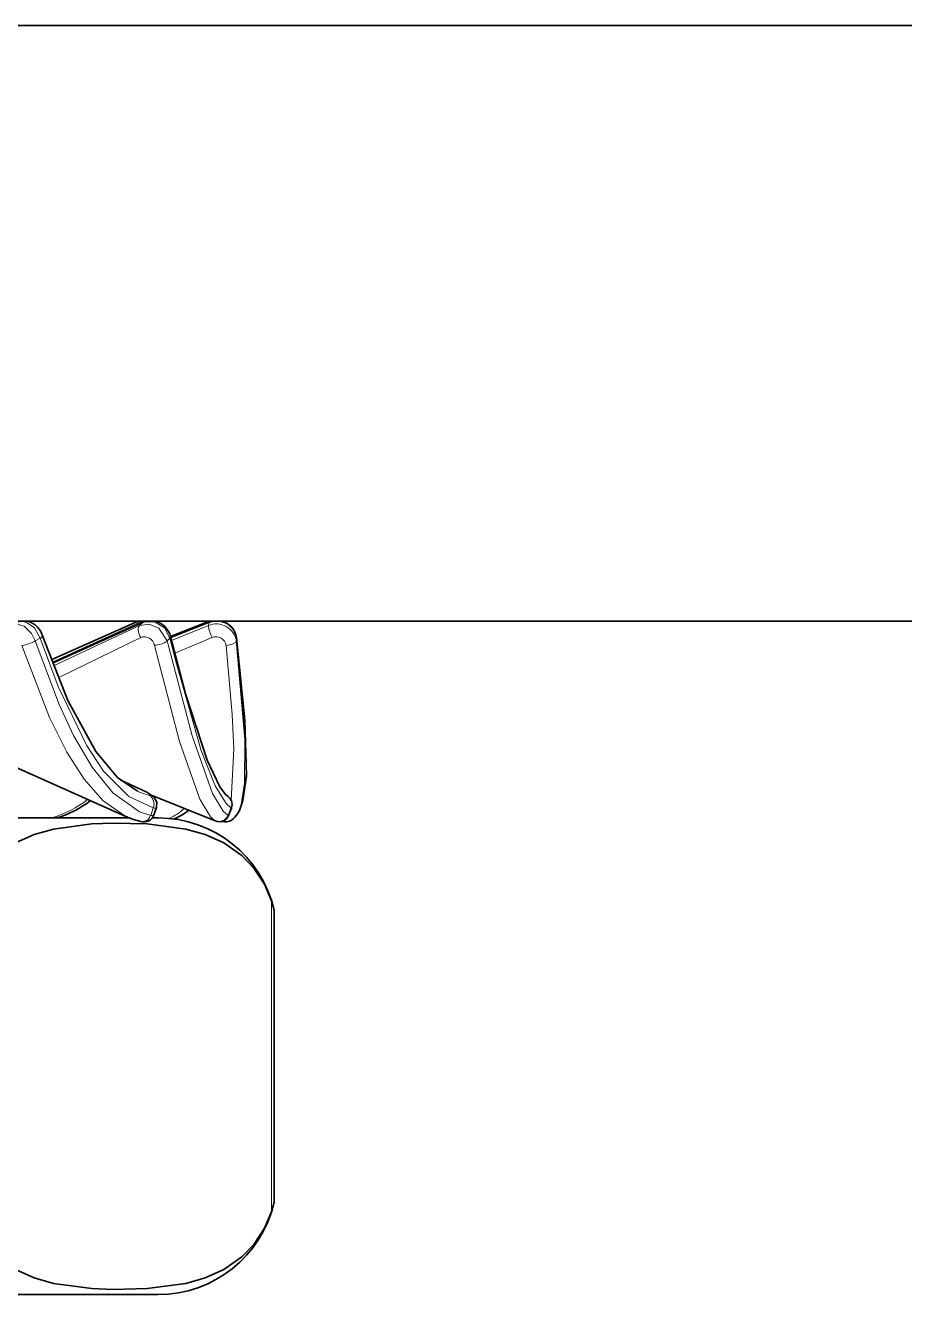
# Model space of a CAD drawing. Extents: x 315 to 857, y 212 to 651.
# Drawn here: x 399.32 to 403.75, y 448.72 to 455.11 of the extents above; entities that cross this region are included whole.
import ezdxf

# ---------------------------------------------------------------- set-up
doc = ezdxf.new("R2010")
doc.units = 0

msp = doc.modelspace()

# ---------------------------------------------------------------- linework, layer by layer
at = {"color": 7, "lineweight": 35, "ltscale": 0.26938}
msp.add_line((397.412, 455.1096), (408.1872, 455.1096), dxfattribs=at)
at = {"color": 7, "lineweight": 35}
for p, q in [((397.412, 455.1096), (453.792, 455.1096)), ((397.412, 452.1096), (453.792, 452.1096)), ((450.8962, 452.1096), (400.3077, 452.1096))]:
    msp.add_line(p, q, dxfattribs=at)
at = {"color": 7, "lineweight": 35, "ltscale": 0.013895}
msp.add_line((399.8887, 452.1096), (399.3329, 452.1096), dxfattribs=at)
at = {"color": 7, "lineweight": 35, "ltscale": 0.011646}
msp.add_line((399.4487, 451.9155), (399.8745, 452.1044), dxfattribs=at)
at = {"color": 7, "lineweight": 13, "ltscale": 0.011984}
msp.add_line((399.8894, 452.1022), (399.4531, 451.9037), dxfattribs=at)
at = {"color": 7, "lineweight": 35, "ltscale": 0.012517}
msp.add_line((399.4548, 451.8994), (399.9116, 452.1044), dxfattribs=at)
at = {"color": 7, "lineweight": 13, "ltscale": 0.012427}
msp.add_line((399.9084, 452.1022), (399.4557, 451.8969), dxfattribs=at)
at = {"color": 7, "lineweight": 13, "ltscale": 0.011962}
msp.add_line((399.4602, 451.8851), (399.8934, 452.0883), dxfattribs=at)
at = {"color": 7, "lineweight": 35, "ltscale": 0.000384188}
msp.add_line((399.8745, 452.1044), (399.889, 452.1096), dxfattribs=at)
at = {"color": 7, "lineweight": 13, "ltscale": 0.000215927}
msp.add_line((399.8894, 452.1022), (399.8968, 452.0977), dxfattribs=at)
at = {"color": 7, "lineweight": 13, "ltscale": 0.000512314}
msp.add_line((399.9084, 452.1022), (399.8934, 452.0883), dxfattribs=at)
at = {"color": 7, "lineweight": 35, "ltscale": 0.000390193}
msp.add_line((399.9263, 452.1096), (399.9116, 452.1044), dxfattribs=at)
at = {"color": 7, "lineweight": 35, "ltscale": 0.00677}
msp.add_line((400.2449, 452.1096), (399.9741, 452.1096), dxfattribs=at)
at = {"color": 7, "lineweight": 35, "ltscale": 0.00489}
msp.add_line((400.0501, 452.0333), (400.232, 452.1053), dxfattribs=at)
at = {"color": 7, "lineweight": 35, "ltscale": 0.005201}
msp.add_line((400.0515, 452.0284), (400.2448, 452.1053), dxfattribs=at)
at = {"color": 7, "lineweight": 13, "ltscale": 0.004987}
msp.add_line((400.2367, 452.1022), (400.0516, 452.0279), dxfattribs=at)
at = {"color": 7, "lineweight": 13, "ltscale": 0.005149}
msp.add_line((400.2433, 452.1022), (400.0522, 452.0255), dxfattribs=at)
at = {"color": 7, "lineweight": 13, "ltscale": 0.005026}
msp.add_line((400.055, 452.012), (400.2409, 452.0883), dxfattribs=at)
at = {"color": 7, "lineweight": 35, "ltscale": 0.000347917}
msp.add_line((400.2452, 452.1096), (400.232, 452.1053), dxfattribs=at)
at = {"color": 7, "lineweight": 13, "ltscale": 0.000142202}
msp.add_line((400.232, 452.1053), (400.2367, 452.1022), dxfattribs=at)
at = {"color": 7, "lineweight": 13, "ltscale": 0.000353705}
msp.add_line((400.2433, 452.1022), (400.2409, 452.0883), dxfattribs=at)
at = {"color": 7, "lineweight": 13, "ltscale": 8.56465e-05}
msp.add_line((400.2448, 452.1053), (400.2433, 452.1022), dxfattribs=at)
at = {"color": 7, "lineweight": 35, "ltscale": 0.000349604}
msp.add_line((400.2581, 452.1096), (400.2448, 452.1053), dxfattribs=at)
at = {"color": 7, "lineweight": 13, "ltscale": 0.000723919}
msp.add_line((399.394, 452.0247), (399.3687, 452.0108), dxfattribs=at)
at = {"color": 7, "lineweight": 13, "ltscale": 0.011574}
msp.add_line((399.4836, 451.8254), (399.9001, 452.0275), dxfattribs=at)
at = {"color": 7, "lineweight": 13, "ltscale": 0.000501773}
msp.add_line((400.0473, 452.0247), (400.0329, 452.0108), dxfattribs=at)
at = {"color": 7, "lineweight": 13, "ltscale": 0.005109}
msp.add_line((400.0712, 451.9486), (400.2597, 452.0275), dxfattribs=at)
at = {"color": 7, "lineweight": 13, "ltscale": 0.000351937}
msp.add_line((400.3827, 452.0247), (400.381, 452.0108), dxfattribs=at)
at = {"color": 7, "lineweight": 35, "ltscale": 0.003623}
msp.add_line((399.9305, 451.2486), (399.7989, 451.3093), dxfattribs=at)
at = {"color": 7, "lineweight": 13, "ltscale": 0.003448}
msp.add_line((399.9261, 451.2498), (399.8009, 451.3076), dxfattribs=at)
at = {"color": 7, "lineweight": 35, "ltscale": 0.008546}
msp.add_line((400.2747, 451.1046), (399.9578, 451.233), dxfattribs=at)
at = {"color": 7, "lineweight": 35, "ltscale": 0.000807506}
msp.add_line((400.4037, 451.1766), (400.4139, 451.2073), dxfattribs=at)
at = {"color": 7, "lineweight": 35, "ltscale": 0.001059}
msp.add_line((399.8247, 451.1268), (399.8643, 451.1117), dxfattribs=at)
at = {"color": 7, "lineweight": 13, "ltscale": 0.000987247}
msp.add_line((399.95, 451.1325), (399.9625, 451.17), dxfattribs=at)
at = {"color": 7, "lineweight": 35, "ltscale": 0.000985822}
msp.add_line((399.9664, 451.135), (399.9791, 451.1723), dxfattribs=at)
at = {"color": 7, "lineweight": 13, "ltscale": 0.001003}
msp.add_line((400.3398, 451.1325), (400.3542, 451.17), dxfattribs=at)
at = {"color": 7, "lineweight": 13, "ltscale": 6.04602e-05}
msp.add_line((400.3422, 451.1321), (400.3398, 451.1325), dxfattribs=at)
at = {"color": 7, "lineweight": 35, "ltscale": 0.001002}
msp.add_line((400.3422, 451.1321), (400.3567, 451.1695), dxfattribs=at)
at = {"color": 7, "lineweight": 13, "ltscale": 6.2398e-05}
msp.add_line((400.3542, 451.17), (400.3567, 451.1695), dxfattribs=at)
at = {"color": 7, "lineweight": 35, "ltscale": 0.008212}
msp.add_line((399.6114, 451.1197), (399.2829, 451.1197), dxfattribs=at)
at = {"color": 7, "lineweight": 35, "ltscale": 0.00575}
msp.add_line((399.8414, 451.1197), (399.6114, 451.1197), dxfattribs=at)
at = {"color": 7, "lineweight": 35, "ltscale": 0.000947376}
msp.add_line((399.8643, 451.1117), (399.9009, 451.1019), dxfattribs=at)
at = {"color": 7, "lineweight": 35, "ltscale": 0.000727844}
msp.add_line((399.9874, 451.1197), (399.9583, 451.1197), dxfattribs=at)
at = {"color": 7, "lineweight": 13, "ltscale": 3.17973e-05}
msp.add_line((400.2767, 451.1039), (400.2756, 451.1045), dxfattribs=at)
at = {"color": 7, "lineweight": 35, "ltscale": 0.001228}
for p, q in [((400.5585, 450.7023), (400.5719, 450.6551)), ((400.5585, 449.1371), (400.5719, 449.1844))]:
    msp.add_line(p, q, dxfattribs=at)
at = {"color": 7, "lineweight": 13, "ltscale": 0.039131}
msp.add_line((400.5585, 449.1371), (400.5585, 450.7023), dxfattribs=at)
at = {"color": 7, "lineweight": 35, "ltscale": 0.036768}
msp.add_line((400.5719, 449.1844), (400.5719, 450.6551), dxfattribs=at)
at = {"color": 7, "lineweight": 35, "ltscale": 0.11937}
msp.add_line((399.6114, 448.7197), (394.8365, 448.7197), dxfattribs=at)
at = {"color": 7, "lineweight": 35, "ltscale": 0.009401}
msp.add_line((399.9874, 448.7197), (399.6114, 448.7197), dxfattribs=at)
at = {"color": 7, "lineweight": 13}
for points in [[(399.2465, 452.0883), (399.2713, 452.0959), (399.3124, 452.0842), (399.3504, 452.0476), (399.3687, 452.0108)], [(399.394, 452.0247), (399.3642, 452.076), (399.3226, 452.1052), (399.2949, 452.1094), (399.2724, 452.1022)], [(399.8934, 452.0883), (399.9424, 452.0949), (399.9908, 452.0743), (400.0329, 452.0108)], [(400.0473, 452.0247), (400.019, 452.0759), (399.9724, 452.105), (399.922, 452.107), (399.9084, 452.1022)], [(399.9625, 451.17), (399.8392, 451.2278), (399.7126, 451.3557), (399.6263, 451.4851), (399.4835, 451.7815), (399.394, 452.0247)], [(400.3542, 451.17), (400.3297, 451.1915), (400.275, 451.2818), (400.2051, 451.4589), (400.0793, 451.8956), (400.0473, 452.0247)], [(400.4139, 451.2073), (400.4321, 451.36), (400.4282, 451.5336), (400.3827, 452.0247)], [(399.3017, 451.9884), (399.4404, 451.6259), (399.5274, 451.4514), (399.6144, 451.3149), (399.7109, 451.2049), (399.8247, 451.1268)], [(399.3687, 452.0108), (399.4888, 451.691), (399.562, 451.5345), (399.6549, 451.3755), (399.7601, 451.2451), (399.8932, 451.1506), (399.95, 451.1325)], [(399.9698, 451.9884), (400.0948, 451.5048), (400.1976, 451.2132), (400.251, 451.1251), (400.2756, 451.1045)], [(400.0329, 452.0108), (400.1582, 451.5335), (400.2616, 451.2433), (400.3153, 451.1537), (400.3398, 451.1325)], [(400.3294, 451.9884), (400.3609, 451.6395), (400.3685, 451.468), (400.356, 451.2065)], [(400.381, 452.0108), (400.4235, 451.5131), (400.4226, 451.2938), (400.4037, 451.1766)], [(399.942, 451.2344), (399.947, 451.2338), (399.9485, 451.2339), (399.9494, 451.2348), (399.9486, 451.2365), (399.9417, 451.2417), (399.9261, 451.2498)]]:
    msp.add_lwpolyline(points, dxfattribs=at)
at = {"color": 7, "lineweight": 35}
for points in [[(399.8829, 451.2542), (399.7833, 451.3232), (399.6739, 451.4536), (399.5329, 451.7101), (399.4059, 452.0363)], [(400.3331, 451.232), (400.3266, 451.2372), (400.2977, 451.2755), (400.2339, 451.4099), (400.1253, 451.744), (400.0506, 452.0322)], [(400.4139, 451.2073), (400.432, 451.332), (400.4237, 451.6119), (400.3827, 452.0262)], [(399.8247, 451.1268), (399.1728, 451.4165), (398.9006, 451.5211), (398.7809, 451.5558)], [(399.93, 451.2488), (399.9665, 451.2255), (399.9808, 451.1985), (399.9791, 451.1723)], [(399.0286, 450.7023), (399.0637, 450.7854), (399.1174, 450.8673), (399.1779, 450.9301), (399.2691, 450.9938), (399.3634, 451.0358), (399.4602, 451.0632), (399.654, 451.0893), (399.7611, 451.0935)], [(400.5585, 450.7023), (400.5234, 450.7854), (400.4697, 450.8673), (400.4092, 450.9301), (400.318, 450.9938), (400.2237, 451.0358), (400.1269, 451.0632), (399.9331, 451.0893), (399.7611, 451.0935)], [(399.0286, 449.1371), (399.0637, 449.054), (399.1174, 448.9721), (399.1779, 448.9093), (399.2691, 448.8456), (399.3634, 448.8036), (399.4602, 448.7762), (399.654, 448.7502), (399.7611, 448.7459)], [(400.5585, 449.1371), (400.5234, 449.054), (400.4697, 448.9721), (400.4092, 448.9093), (400.318, 448.8456), (400.2237, 448.8036), (400.1269, 448.7762), (399.9331, 448.7502), (399.7611, 448.7459)]]:
    msp.add_lwpolyline(points, dxfattribs=at)
for centre, radius, start, end in [((399.2985, 452.003), 0.1122, 17.2705, 72.57816), ((399.9471, 452.0063), 0.1067, 14.01184, 75.44185), ((400.2849, 452.0134), 0.0987, 7.49957, 76.79523), ((399.3221, 451.6328), 0.5358, 286.76304, 307.42403), ((400.3092, 451.1873), 0.0507, 339.48143, 61.93015), ((399.9162, 451.1535), 0.0536, 253.56646, 339.70069), ((399.9636, 451.3765), 0.2815, 291.44749, 309.25713), ((400.2953, 451.1507), 0.0504, 247.2134, 338.3764), ((400.2813, 451.2093), 0.1264, 308.00285, 345.03576), ((399.9874, 450.5197), 0.6, 13.03902, 90), ((400.3256, 451.1629), 0.0628, 254.63984, 300.99287), ((399.9874, 449.3197), 0.6, 270, 346.96098)]:
    msp.add_arc(centre, radius, start, end, dxfattribs=at)
at = {"color": 7, "lineweight": 13}
for centre, radius, start, end in [((399.8797, 452.0893), 0.0161, 52.98876, 108.71604), ((399.923, 452.0302), 0.0794, 90.77564, 114.98643), ((400.4185, 452.1123), 0.1796, 187.7168, 208.11697), ((400.2811, 451.9941), 0.102, 9.49261, 113.10003), ((400.2829, 452.0078), 0.102, 9.65931, 112.72845), ((399.3886, 452.0436), 0.0191, 286.00737, 337.23276), ((399.9173, 451.978), 0.0531, 11.13913, 109.19643), ((400.0421, 452.0316), 0.00853, 306.86756, 3.6408), ((400.2798, 451.981), 0.0505, 8.43629, 113.31864), ((399.2686, 452.1985), 0.2128, 278.95186, 298.06298), ((399.9627, 452.1133), 0.1249, 273.26005, 304.38719), ((400.0007, 451.5091), 0.2809, 245.18778, 257.93712), ((399.3078, 451.6275), 0.5272, 285.61689, 308.25031), ((399.9163, 451.1916), 0.0506, 334.97474, 59.00191), ((400.3091, 451.1893), 0.049, 336.82706, 67.28525), ((399.908, 451.1445), 0.0432, 249.49917, 344.15796), ((399.957, 451.1496), 0.0178, 247.87757, 302.81063), ((399.9697, 451.1873), 0.0182, 247.54656, 302.13228), ((399.9408, 451.3594), 0.2624, 292.6542, 312.99006), ((400.2935, 451.1508), 0.0497, 248.86978, 338.44335), ((400.331, 451.1499), 0.0489, 248.18899, 305.00899)]:
    msp.add_arc(centre, radius, start, end, dxfattribs=at)
for centre, major_axis, ratio, start_param, end_param in [((399.9175, 452.0451), (0.0211, -0.0453), 0.472412, 3.300122, 4.884527), ((400.3314, 452.0065), (0.0497, 0.0057), 0.357597, 4.632693, 6.200787)]:
    msp.add_ellipse(centre, major_axis=major_axis, ratio=ratio, start_param=start_param, end_param=end_param, dxfattribs=at)

doc.saveas('drawing.dxf')
